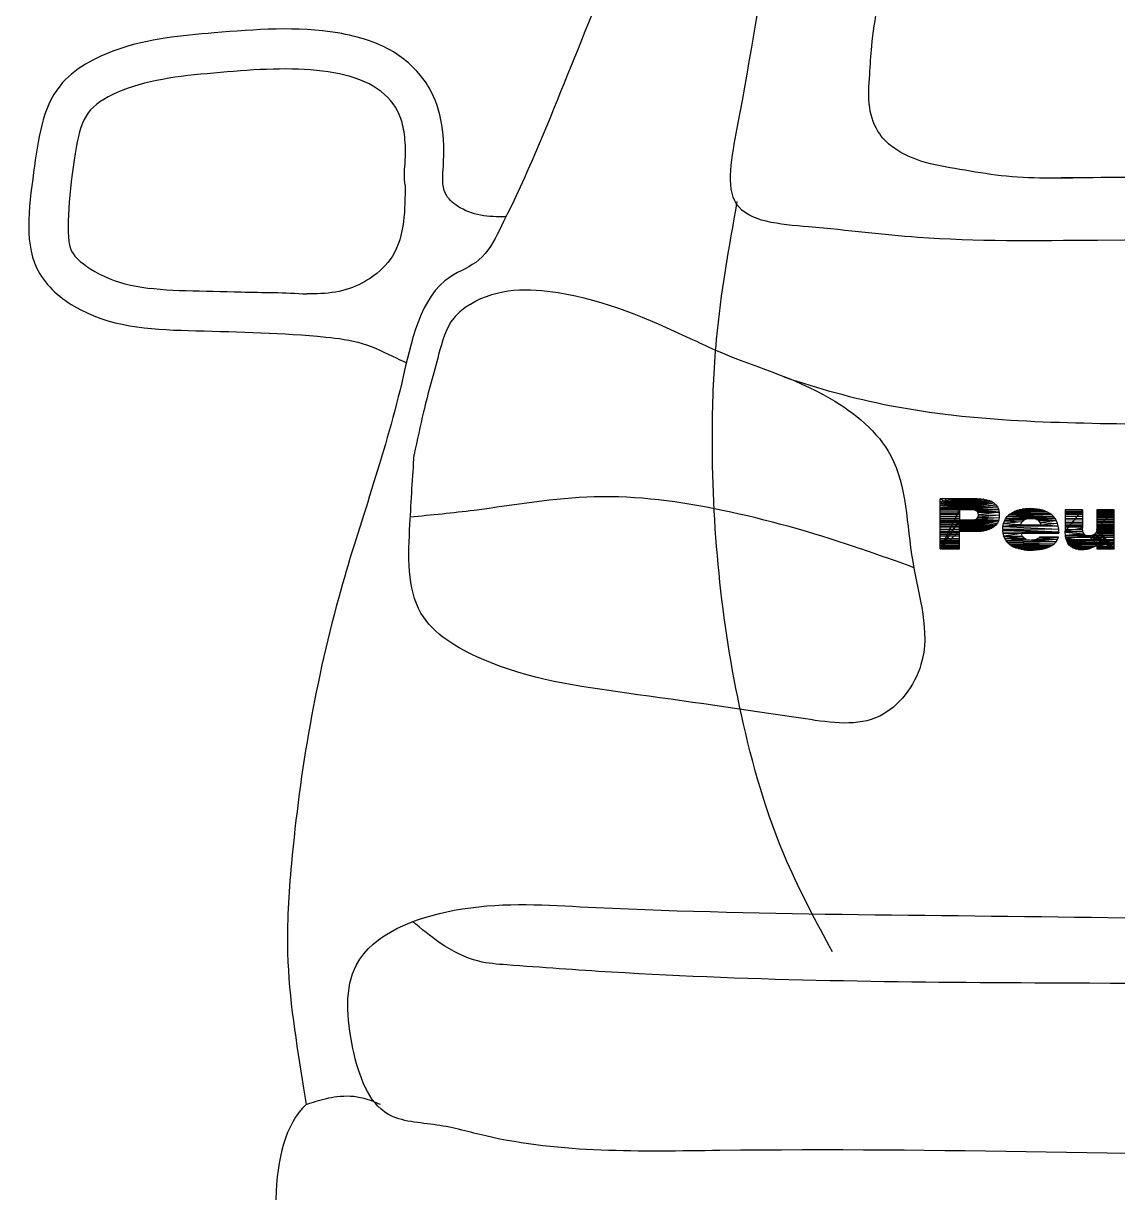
# Model space of a CAD drawing. Header units: millimetres. Extents: x 116290 to 180258, y 22146 to 121276.
# Drawn here: x 125061 to 125571, y 27467 to 28012 of the extents above; entities that cross this region are included whole.
import ezdxf

# ---------------------------------------------------------------- set-up
doc = ezdxf.new("R2010")
doc.units = ezdxf.units.MM

# ---------------------------------------------------------------- blocks, each defined once
blk = doc.blocks.new('A$C2F930911')
for p, q in [((424.74, 832.34), (424.74, 855.7)), ((424.74, 855.7), (433.77, 850.67)), ((424.74, 855.7), (433.77, 850.67)), ((442.19, 855.7), (424.74, 855.7)), ((439.91, 850.67), (428.48, 855.51)), ((428.48, 855.51), (439.91, 850.67)), ((439.91, 850.67), (429.92, 855.66)), ((429.92, 855.66), (439.91, 850.67)), ((439.91, 850.67), (431.49, 855.7)), ((439.91, 850.67), (431.49, 855.7)), ((433.77, 850.67), (442.19, 855.7)), ((433.77, 850.67), (442.19, 855.7)), ((443.75, 855.66), (433.77, 850.67)), ((433.77, 850.67), (443.75, 855.66)), ((445.2, 855.51), (433.77, 850.67)), ((433.77, 850.67), (445.2, 855.51)), ((442.19, 855.7), (443.75, 855.66)), ((443.75, 855.66), (445.2, 855.51)), ((445.2, 855.51), (446.53, 855.24)), ((424.74, 853.59), (439.91, 850.67)), ((439.91, 850.67), (424.74, 853.59)), ((424.74, 853.54), (439.91, 850.67)), ((439.91, 850.67), (424.74, 853.54)), ((424.74, 852.64), (439.91, 850.67)), ((439.91, 850.67), (424.74, 852.64)), ((424.74, 851.71), (439.91, 850.67)), ((439.91, 850.67), (424.74, 851.71)), ((424.74, 851.21), (433.77, 851.21)), ((424.74, 850.89), (433.77, 850.89)), ((433.77, 850.67), (424.74, 832.34)), ((424.74, 832.34), (433.77, 850.67)), ((424.74, 850.01), (433.77, 850.01)), ((439.91, 850.67), (424.86, 854.36)), ((424.86, 854.36), (439.91, 850.67)), ((439.91, 850.67), (425.92, 854.86)), ((425.92, 854.86), (439.91, 850.67)), ((439.91, 850.67), (427.14, 855.24)), ((427.14, 855.24), (439.91, 850.67)), ((442.89, 855.42), (430.62, 855.42)), ((442.89, 854.87), (430.62, 854.87)), ((442.89, 854.23), (430.62, 854.23)), ((442.89, 853.83), (430.62, 853.83)), ((442.89, 853.43), (430.62, 853.43)), ((442.89, 853.03), (430.62, 853.03)), ((443.85, 855.42), (431.58, 855.42)), ((446.53, 855.24), (433.77, 850.67)), ((433.77, 850.67), (446.53, 855.24)), ((447.75, 854.86), (433.77, 850.67)), ((433.77, 850.67), (447.75, 854.86)), ((448.82, 854.36), (433.77, 850.67)), ((433.77, 850.67), (448.82, 854.36)), ((449.77, 853.75), (433.77, 850.67)), ((433.77, 850.67), (449.77, 853.75)), ((449.85, 853.72), (433.77, 850.67)), ((433.77, 850.67), (449.85, 853.72)), ((450.8, 852.88), (433.77, 850.67)), ((433.77, 850.67), (450.8, 852.88)), ((451.56, 851.89), (433.77, 850.67)), ((433.77, 850.67), (451.56, 851.89)), ((452.1, 850.74), (433.77, 850.67)), ((433.77, 850.67), (452.1, 850.74)), ((438.72, 850.67), (433.77, 850.67)), ((433.77, 850.67), (433.77, 845.64)), ((452.1, 850.74), (438.72, 850.67)), ((452.1, 850.74), (438.72, 850.67)), ((438.72, 850.67), (439.37, 850.67)), ((452.1, 850.74), (439.37, 850.67)), ((439.37, 850.67), (452.1, 850.74)), ((439.37, 850.67), (452.4, 849.49)), ((452.4, 849.49), (439.37, 850.67)), ((439.37, 850.67), (440.82, 850.52)), ((440.82, 850.52), (452.4, 849.49)), ((452.4, 849.49), (440.82, 850.52)), ((440.82, 850.52), (441.81, 850.13)), ((441.81, 850.13), (452.4, 849.49)), ((452.4, 849.49), (441.81, 850.13)), ((441.81, 850.13), (442.34, 849.49)), ((446.53, 855.24), (447.75, 854.86)), ((447.75, 854.86), (448.82, 854.36)), ((448.82, 854.36), (449.77, 853.75)), ((449.77, 853.75), (449.85, 853.72)), ((449.85, 853.72), (450.8, 852.88)), ((450.8, 852.88), (451.56, 851.89)), ((451.56, 851.89), (452.1, 850.74)), ((452.4, 849.49), (452.1, 850.74)), ((459.34, 849.72), (460.48, 850.17)), ((460.48, 850.17), (461.7, 850.52)), ((472.64, 850.36), (460.48, 850.17)), ((472.64, 850.36), (460.48, 850.17)), ((460.48, 850.17), (473.82, 849.94)), ((460.48, 850.17), (473.82, 849.94)), ((461.7, 850.52), (463.03, 850.78)), ((471.34, 850.67), (461.7, 850.52)), ((471.34, 850.67), (461.7, 850.52)), ((461.7, 850.52), (472.64, 850.36)), ((461.7, 850.52), (472.64, 850.36)), ((463.03, 850.78), (464.44, 850.97)), ((469.97, 850.9), (463.03, 850.78)), ((469.97, 850.9), (463.03, 850.78)), ((463.03, 850.78), (471.34, 850.67)), ((463.03, 850.78), (471.34, 850.67)), ((464.44, 850.97), (465.97, 851.05)), ((468.48, 851.05), (464.44, 850.97)), ((468.48, 851.05), (464.44, 850.97)), ((464.44, 850.97), (469.97, 850.9)), ((464.44, 850.97), (469.97, 850.9)), ((466.88, 851.09), (465.97, 851.05)), ((465.97, 851.05), (468.48, 851.05)), ((465.97, 851.05), (468.48, 851.05)), ((468.48, 851.05), (466.88, 851.09)), ((469.97, 850.9), (468.48, 851.05)), ((471.34, 850.67), (469.97, 850.9)), ((472.64, 850.36), (471.34, 850.67)), ((473.82, 849.94), (472.64, 850.36)), ((483.12, 850.48), (483.12, 840.46)), ((491.19, 850.48), (483.12, 850.48)), ((483.12, 840.46), (491.19, 850.48)), ((483.12, 840.46), (491.19, 850.48)), ((483.12, 850), (491.35, 849.93)), ((483.12, 850), (491.35, 849.93)), ((491.19, 850.48), (491.19, 841.94)), ((497.9, 850.48), (497.9, 841.6)), ((505.98, 850.48), (497.9, 850.48)), ((497.9, 841.6), (505.98, 850.48)), ((505.98, 850.48), (497.9, 841.6)), ((505.98, 832.34), (505.98, 850.48)), ((424.74, 849.06), (433.77, 849.06)), ((424.74, 848.5), (433.77, 848.5)), ((424.74, 847.62), (433.77, 847.62)), ((424.74, 846.59), (433.77, 846.59)), ((424.74, 845.87), (433.77, 845.87)), ((433.77, 845.64), (424.74, 832.34)), ((424.74, 832.34), (433.77, 845.64)), ((424.74, 845.24), (433.77, 845.24)), ((424.74, 844.6), (433.77, 844.6)), ((433.77, 845.64), (433.77, 840.57)), ((433.77, 840.57), (433.77, 845.64)), ((433.77, 845.64), (452.1, 845.49)), ((433.77, 845.64), (452.1, 845.49)), ((438.72, 845.64), (433.77, 845.64)), ((438.72, 845.64), (433.77, 845.64)), ((433.77, 845.64), (438.72, 845.64)), ((451.18, 845.49), (433.77, 840.81)), ((450.27, 845.49), (433.77, 841.06)), ((448.65, 845.49), (433.77, 841.49)), ((448.15, 845.49), (433.77, 841.63)), ((447.03, 845.49), (433.77, 841.93)), ((445.87, 845.49), (433.77, 842.24)), ((444.58, 845.49), (433.77, 842.59)), ((443.59, 845.49), (433.77, 842.85)), ((442.63, 845.49), (433.77, 843.11)), ((442.01, 845.49), (433.77, 843.28)), ((440.27, 845.49), (433.77, 843.74)), ((439.06, 845.49), (433.77, 844.07)), ((438.23, 845.49), (433.77, 844.29)), ((437.32, 845.49), (433.77, 844.53)), ((436.4, 845.49), (433.77, 844.78)), ((435.16, 845.49), (433.77, 845.11)), ((434.45, 845.49), (433.77, 845.3)), ((452.1, 845.49), (433.77, 840.57)), ((433.77, 840.57), (452.1, 845.49)), ((440.36, 845.75), (438.72, 845.64)), ((438.72, 845.64), (452.1, 845.49)), ((452.1, 845.49), (438.72, 845.64)), ((441.5, 846.06), (440.36, 845.75)), ((440.36, 845.75), (452.1, 845.49)), ((452.1, 845.49), (440.36, 845.75)), ((441.81, 846.21), (441.5, 846.06)), ((441.5, 846.06), (452.1, 845.49)), ((452.1, 845.49), (441.5, 846.06)), ((441.81, 846.21), (442.49, 847.16)), ((452.4, 846.74), (441.81, 846.21)), ((452.4, 846.74), (441.81, 846.21)), ((441.81, 846.21), (452.1, 845.49)), ((452.1, 845.49), (441.81, 846.21)), ((442.34, 849.49), (452.4, 849.49)), ((442.65, 848.15), (442.34, 849.49)), ((442.34, 849.49), (452.4, 849.49)), ((442.49, 847.16), (442.65, 848.15)), ((452.52, 848.11), (442.49, 847.16)), ((452.52, 848.11), (442.49, 847.16)), ((442.49, 847.16), (452.4, 846.74)), ((442.49, 847.16), (452.4, 846.74)), ((452.4, 849.49), (442.65, 848.15)), ((452.4, 849.49), (442.65, 848.15)), ((442.65, 848.15), (452.52, 848.11)), ((442.65, 848.15), (452.52, 848.11)), ((452.1, 845.49), (451.53, 844.38)), ((452.1, 845.49), (452.4, 846.74)), ((452.52, 848.11), (452.4, 849.49)), ((452.4, 846.74), (452.52, 848.11)), ((454.35, 844.11), (454.77, 845.33)), ((462.92, 844.88), (454.35, 844.11)), ((462.92, 844.88), (454.35, 844.11)), ((454.77, 845.33), (455.34, 846.4)), ((464.6, 846.1), (454.77, 845.33)), ((454.77, 845.33), (464.6, 846.1)), ((463.87, 845.75), (454.77, 845.33)), ((463.87, 845.75), (454.77, 845.33)), ((454.77, 845.33), (462.92, 844.88)), ((454.77, 845.33), (462.92, 844.88)), ((455.34, 846.4), (456.1, 847.39)), ((477.67, 847.39), (455.34, 846.4)), ((455.34, 846.4), (477.67, 847.39)), ((467.3, 846.55), (455.34, 846.4)), ((455.34, 846.4), (467.3, 846.55)), ((465.85, 846.44), (455.34, 846.4)), ((465.85, 846.44), (455.34, 846.4)), ((455.34, 846.4), (464.6, 846.1)), ((455.34, 846.4), (464.6, 846.1)), ((456.1, 847.39), (457.01, 848.31)), ((476.79, 848.23), (456.1, 847.39)), ((476.79, 848.23), (456.1, 847.39)), ((456.1, 847.39), (477.67, 847.39)), ((456.1, 847.39), (477.67, 847.39)), ((457.36, 848.53), (457.01, 848.31)), ((457.01, 848.31), (476.79, 848.23)), ((457.01, 848.31), (476.79, 848.23)), ((457.36, 848.53), (458.31, 849.18)), ((475.91, 848.88), (457.36, 848.53)), ((475.91, 848.88), (457.36, 848.53)), ((457.36, 848.53), (476.79, 848.23)), ((476.79, 848.23), (457.36, 848.53)), ((458.31, 849.18), (459.34, 849.72)), ((474.92, 849.49), (458.31, 849.18)), ((474.92, 849.49), (458.31, 849.18)), ((458.31, 849.18), (475.91, 848.88)), ((458.31, 849.18), (475.91, 848.88)), ((473.82, 849.94), (459.34, 849.72)), ((473.82, 849.94), (459.34, 849.72)), ((459.34, 849.72), (474.92, 849.49)), ((459.34, 849.72), (474.92, 849.49)), ((462.35, 843.73), (462.92, 844.88)), ((462.92, 844.88), (463.87, 845.75)), ((464.6, 846.1), (463.87, 845.75)), ((464.6, 846.1), (465.85, 846.44)), ((467.3, 846.55), (465.85, 846.44)), ((477.67, 847.39), (467.3, 846.55)), ((477.67, 847.39), (467.3, 846.55)), ((467.3, 846.55), (478.39, 846.44)), ((478.39, 846.44), (467.3, 846.55)), ((467.3, 846.55), (468.1, 846.51)), ((468.1, 846.51), (478.39, 846.44)), ((469.44, 846.25), (468.1, 846.51)), ((468.1, 846.51), (478.39, 846.44)), ((478.39, 846.44), (469.44, 846.25)), ((478.39, 846.44), (469.44, 846.25)), ((469.44, 846.25), (479, 845.37)), ((479, 845.37), (469.44, 846.25)), ((469.44, 846.25), (470.5, 845.71)), ((470.5, 845.71), (479, 845.37)), ((479, 845.37), (470.5, 845.71)), ((470.5, 845.71), (470.62, 845.64)), ((470.62, 845.64), (479, 845.37)), ((471.46, 844.65), (470.62, 845.64)), ((470.62, 845.64), (479, 845.37)), ((479, 845.37), (471.46, 844.65)), ((479, 845.37), (471.46, 844.65)), ((471.46, 844.65), (479.5, 844.19)), ((471.84, 843.39), (471.46, 844.65)), ((471.46, 844.65), (479.5, 844.19)), ((474.92, 849.49), (473.82, 849.94)), ((475.91, 848.88), (474.92, 849.49)), ((476.79, 848.23), (475.91, 848.88)), ((477.67, 847.39), (476.79, 848.23)), ((478.39, 846.44), (477.67, 847.39)), ((479, 845.37), (478.39, 846.44)), ((479.5, 844.19), (479, 845.37)), ((491.35, 849.93), (483.12, 849.7)), ((491.35, 849.93), (483.12, 849.7)), ((483.12, 849.46), (491.35, 849.38)), ((483.12, 849.46), (491.35, 849.38)), ((491.35, 849.38), (483.12, 849.15)), ((491.35, 849.38), (483.12, 849.15)), ((483.12, 849.09), (491.35, 849.02)), ((483.12, 849.09), (491.35, 849.02)), ((491.35, 849.02), (483.12, 848.79)), ((491.35, 849.02), (483.12, 848.79)), ((483.12, 848.55), (491.35, 848.47)), ((483.12, 848.55), (491.35, 848.47)), ((491.35, 848.47), (483.12, 848.24)), ((491.35, 848.47), (483.12, 848.24)), ((483.12, 847.64), (491.35, 847.56)), ((483.12, 847.64), (491.35, 847.56)), ((491.35, 847.56), (483.12, 847.33)), ((491.35, 847.56), (483.12, 847.33)), ((483.12, 847.55), (491.35, 847.47)), ((483.12, 847.55), (491.35, 847.47)), ((491.35, 847.47), (483.12, 847.24)), ((491.35, 847.47), (483.12, 847.24)), ((483.12, 846.64), (491.35, 846.56)), ((483.12, 846.64), (491.35, 846.56)), ((491.35, 846.56), (483.12, 846.33)), ((491.35, 846.56), (483.12, 846.33)), ((483.12, 846), (491.35, 845.93)), ((483.12, 846), (491.35, 845.93)), ((491.35, 845.93), (483.12, 845.7)), ((491.35, 845.93), (483.12, 845.7)), ((483.12, 844.82), (491.35, 844.74)), ((483.12, 844.82), (491.35, 844.74)), ((491.35, 844.74), (483.12, 844.52)), ((491.35, 844.74), (483.12, 844.52)), ((505.98, 849.93), (497.9, 849.93)), ((505.98, 849.31), (497.9, 849.31)), ((505.98, 849), (497.9, 849)), ((505.98, 848.69), (497.9, 848.69)), ((505.98, 848.14), (497.9, 848.14)), ((505.98, 847.52), (497.9, 847.52)), ((505.98, 846.98), (497.9, 846.98)), ((505.98, 846.2), (497.9, 846.2)), ((505.98, 845.65), (497.9, 845.65)), ((505.98, 844.95), (497.9, 844.95)), ((505.98, 844.56), (497.9, 844.56)), ((424.74, 843.8), (433.77, 843.8)), ((424.74, 843.09), (433.77, 843.09)), ((424.74, 842.53), (433.77, 842.53)), ((424.74, 841.49), (433.77, 841.49)), ((433.77, 840.57), (424.74, 832.34)), ((433.77, 840.57), (424.74, 832.34)), ((424.74, 840.54), (433.77, 840.54)), ((424.74, 839.98), (433.77, 839.98)), ((424.74, 839.11), (433.77, 839.11)), ((451.53, 844.38), (433.77, 840.57)), ((433.77, 840.57), (451.53, 844.38)), ((450.76, 843.39), (433.77, 840.57)), ((433.77, 840.57), (450.76, 843.39)), ((449.85, 842.55), (433.77, 840.57)), ((433.77, 840.57), (449.85, 842.55)), ((448.9, 841.94), (433.77, 840.57)), ((433.77, 840.57), (448.9, 841.94)), ((447.83, 841.45), (433.77, 840.57)), ((433.77, 840.57), (447.83, 841.45)), ((446.61, 841.07), (433.77, 840.57)), ((433.77, 840.57), (446.61, 841.07)), ((445.31, 840.8), (433.77, 840.57)), ((433.77, 840.57), (445.31, 840.8)), ((443.87, 840.61), (433.77, 840.57)), ((433.77, 840.57), (443.87, 840.61)), ((442.3, 840.57), (433.77, 840.57)), ((433.77, 840.57), (442.3, 840.57)), ((442.19, 840.57), (433.77, 840.57)), ((433.77, 832.34), (433.77, 840.57)), ((442.3, 840.57), (442.19, 840.57)), ((443.87, 840.61), (442.3, 840.57)), ((445.31, 840.8), (443.87, 840.61)), ((446.61, 841.07), (445.31, 840.8)), ((447.83, 841.45), (446.61, 841.07)), ((448.9, 841.94), (447.83, 841.45)), ((449.85, 842.55), (448.9, 841.94)), ((450.76, 843.39), (449.85, 842.55)), ((451.53, 844.38), (450.76, 843.39)), ((454, 841.41), (454.08, 842.82)), ((480.07, 841.56), (454, 841.41)), ((480.07, 841.56), (454, 841.41)), ((454, 841.41), (480.14, 840.07)), ((480.14, 840.07), (454, 841.41)), ((454, 841.41), (454, 840.95)), ((454, 840.95), (480.14, 840.07)), ((454.16, 839.58), (454, 840.95)), ((454, 840.95), (480.14, 840.07)), ((454.08, 842.82), (454.35, 844.11)), ((462.35, 843.73), (454.08, 842.82)), ((454.08, 842.82), (462.35, 843.73)), ((462.27, 843.39), (454.08, 842.82)), ((454.08, 842.82), (462.27, 843.39)), ((479.84, 842.93), (454.08, 842.82)), ((479.84, 842.93), (454.08, 842.82)), ((454.08, 842.82), (480.07, 841.56)), ((454.08, 842.82), (480.07, 841.56)), ((480.14, 840.07), (454.16, 839.58)), ((454.16, 839.58), (480.14, 840.07)), ((480.14, 839.85), (454.16, 839.58)), ((480.14, 839.85), (454.16, 839.58)), ((454.16, 839.58), (480.14, 839.54)), ((454.46, 838.28), (454.16, 839.58)), ((454.16, 839.58), (462.65, 839.54)), ((462.65, 839.54), (454.16, 839.58)), ((454.16, 839.58), (480.14, 839.54)), ((454.35, 844.11), (462.35, 843.73)), ((454.35, 844.11), (462.35, 843.73)), ((462.65, 839.54), (454.46, 838.28)), ((462.65, 839.54), (454.46, 838.28)), ((462.35, 843.73), (462.27, 843.39)), ((462.27, 843.39), (479.84, 842.93)), ((462.27, 843.39), (479.84, 842.93)), ((471.84, 843.39), (462.27, 843.39)), ((471.84, 843.39), (462.27, 843.39)), ((462.27, 843.39), (471.84, 843.39)), ((480.14, 839.54), (462.65, 839.54)), ((462.96, 838.28), (462.65, 839.54)), ((479.5, 844.19), (471.84, 843.39)), ((479.5, 844.19), (471.84, 843.39)), ((471.84, 843.39), (479.84, 842.93)), ((479.84, 842.93), (471.84, 843.39)), ((479.84, 842.93), (479.5, 844.19)), ((480.07, 841.56), (479.84, 842.93)), ((480.14, 840.07), (480.07, 841.56)), ((480.14, 840.07), (480.14, 839.85)), ((480.14, 839.54), (480.14, 839.85)), ((483.12, 844), (491.35, 843.93)), ((483.12, 844), (491.35, 843.93)), ((491.35, 843.93), (483.12, 843.7)), ((491.35, 843.93), (483.12, 843.7)), ((483.12, 843.27), (491.35, 843.2)), ((483.12, 843.27), (491.35, 843.2)), ((491.35, 843.2), (483.12, 842.97)), ((491.35, 843.2), (483.12, 842.97)), ((483.12, 842.64), (491.35, 842.56)), ((483.12, 842.64), (491.35, 842.56)), ((491.35, 842.56), (483.12, 842.33)), ((491.35, 842.56), (483.12, 842.33)), ((491.19, 841.94), (483.12, 840.46)), ((491.19, 841.94), (483.12, 840.46)), ((483.12, 841.36), (491.35, 841.29)), ((483.12, 841.36), (491.35, 841.29)), ((491.35, 841.29), (483.12, 841.06)), ((491.35, 841.29), (483.12, 841.06)), ((483.12, 840.46), (491.35, 840.38)), ((483.12, 840.15), (483.12, 840.46)), ((483.12, 840.46), (491.35, 840.38)), ((491.35, 840.38), (483.12, 840.15)), ((491.35, 840.38), (483.12, 840.15)), ((483.12, 840.15), (491.73, 839.31)), ((483.23, 838.55), (483.12, 840.15)), ((483.12, 840.15), (491.73, 839.31)), ((491.73, 839.31), (483.23, 838.55)), ((483.23, 838.55), (491.73, 839.31)), ((491.84, 839.16), (483.23, 838.55)), ((483.23, 838.55), (491.84, 839.16)), ((491.35, 840.38), (491.19, 841.94)), ((491.73, 839.31), (491.35, 840.38)), ((491.73, 839.31), (491.84, 839.16)), ((491.84, 839.16), (492.8, 838.59)), ((496.91, 839.24), (496.64, 839.05)), ((497.67, 840.27), (496.91, 839.24)), ((496.91, 839.24), (505.98, 832.34)), ((505.98, 832.34), (496.91, 839.24)), ((497.9, 841.56), (497.67, 840.27)), ((497.67, 840.27), (505.98, 832.34)), ((505.98, 832.34), (497.67, 840.27)), ((505.98, 844.41), (497.9, 844.41)), ((505.98, 843.71), (497.9, 843.71)), ((505.98, 843.39), (497.9, 843.39)), ((505.98, 843.16), (497.9, 843.16)), ((505.98, 842.93), (497.9, 842.93)), ((505.98, 842.54), (497.9, 842.54)), ((505.98, 841.99), (497.9, 841.99)), ((505.98, 841.99), (497.9, 841.99)), ((497.9, 841.6), (505.98, 832.34)), ((505.98, 832.34), (497.9, 841.6)), ((497.9, 841.6), (497.9, 841.56)), ((497.9, 841.56), (505.98, 832.34)), ((505.98, 832.34), (497.9, 841.56)), ((505.98, 841.45), (497.9, 841.45)), ((505.98, 841.06), (497.9, 841.06)), ((505.98, 840.59), (497.9, 840.59)), ((505.98, 840.36), (497.9, 840.36)), ((505.98, 840.05), (497.9, 840.05)), ((505.98, 839.74), (497.9, 839.74)), ((505.98, 839.11), (497.9, 839.11)), ((424.74, 838.39), (433.77, 838.39)), ((424.74, 837.2), (433.77, 837.2)), ((424.74, 836.4), (433.77, 836.4)), ((424.74, 835.92), (433.77, 835.92)), ((424.74, 835.28), (433.77, 835.28)), ((424.74, 834.73), (433.77, 834.73)), ((424.74, 833.93), (433.77, 833.93)), ((454.46, 838.28), (462.96, 838.28)), ((454.92, 837.14), (454.46, 838.28)), ((454.46, 838.28), (462.96, 838.28)), ((462.96, 838.28), (454.92, 837.14)), ((454.92, 837.14), (462.96, 838.28)), ((463.8, 837.33), (454.92, 837.14)), ((454.92, 837.14), (463.8, 837.33)), ((463.91, 837.25), (454.92, 837.14)), ((463.91, 837.25), (454.92, 837.14)), ((454.92, 837.14), (464.94, 836.76)), ((455.57, 836.07), (454.92, 837.14)), ((454.92, 837.14), (464.94, 836.76)), ((464.94, 836.76), (455.57, 836.07)), ((455.57, 836.07), (464.94, 836.76)), ((466.27, 836.53), (455.57, 836.07)), ((455.57, 836.07), (466.27, 836.53)), ((467.34, 836.45), (455.57, 836.07)), ((467.34, 836.45), (455.57, 836.07)), ((455.57, 836.07), (478.85, 835.65)), ((456.37, 835.12), (455.57, 836.07)), ((455.57, 836.07), (478.85, 835.65)), ((478.85, 835.65), (456.37, 835.12)), ((478.85, 835.65), (456.37, 835.12)), ((456.37, 835.12), (477.97, 834.74)), ((457.36, 834.24), (456.37, 835.12)), ((456.37, 835.12), (477.97, 834.74)), ((477.97, 834.74), (457.36, 834.24)), ((477.97, 834.74), (457.36, 834.24)), ((457.36, 834.24), (476.9, 833.94)), ((457.89, 833.9), (457.36, 834.24)), ((457.36, 834.24), (476.9, 833.94)), ((476.9, 833.94), (457.89, 833.9)), ((476.9, 833.94), (457.89, 833.9)), ((457.89, 833.9), (475.72, 833.29)), ((475.72, 833.29), (457.89, 833.9)), ((457.89, 833.9), (458.88, 833.33)), ((462.96, 838.28), (463.8, 837.33)), ((463.8, 837.33), (463.91, 837.25)), ((464.94, 836.76), (463.91, 837.25)), ((464.94, 836.76), (466.27, 836.53)), ((466.27, 836.53), (467.34, 836.45)), ((468.79, 836.57), (467.34, 836.45)), ((467.34, 836.45), (478.85, 835.65)), ((478.85, 835.65), (467.34, 836.45)), ((468.79, 836.57), (469.78, 836.84)), ((479.5, 836.72), (468.79, 836.57)), ((479.5, 836.72), (468.79, 836.57)), ((468.79, 836.57), (478.85, 835.65)), ((478.85, 835.65), (468.79, 836.57)), ((470.92, 837.52), (469.78, 836.84)), ((469.78, 836.84), (479.5, 836.72)), ((469.78, 836.84), (479.5, 836.72)), ((471.19, 837.86), (470.92, 837.52)), ((470.92, 837.52), (479.99, 837.86)), ((479.99, 837.86), (470.92, 837.52)), ((470.92, 837.52), (479.5, 836.72)), ((479.5, 836.72), (470.92, 837.52)), ((479.99, 837.86), (471.19, 837.86)), ((475.72, 833.29), (476.9, 833.94)), ((476.9, 833.94), (477.97, 834.74)), ((477.97, 834.74), (478.85, 835.65)), ((478.85, 835.65), (479.5, 836.72)), ((479.5, 836.72), (479.99, 837.86)), ((492.8, 838.59), (483.23, 838.55)), ((492.8, 838.59), (483.23, 838.55)), ((483.23, 838.55), (494.09, 838.4)), ((483.46, 837.18), (483.23, 838.55)), ((483.23, 838.55), (494.09, 838.4)), ((505.98, 838.41), (483.25, 838.41)), ((505.98, 837.64), (483.38, 837.64)), ((505.98, 836.61), (483.38, 836.61)), ((494.09, 838.4), (483.46, 837.18)), ((494.09, 838.4), (483.46, 837.18)), ((483.46, 837.18), (494.09, 838.4)), ((494.09, 838.4), (483.46, 837.18)), ((483.46, 837.18), (483.8, 835.96)), ((483.46, 837.18), (497.9, 834.24)), ((497.9, 834.24), (483.46, 837.18)), ((483.8, 835.96), (484.34, 834.89)), ((483.8, 835.96), (497.9, 834.24)), ((497.9, 834.24), (483.8, 835.96)), ((505.98, 835.92), (483.82, 835.92)), ((505.98, 835.14), (484.21, 835.14)), ((484.98, 834.02), (484.34, 834.89)), ((484.34, 834.89), (497.9, 834.24)), ((484.34, 834.89), (497.9, 834.24)), ((505.98, 834.83), (484.38, 834.83)), ((497.9, 834.24), (484.98, 834.02)), ((497.9, 834.24), (484.98, 834.02)), ((485.67, 833.37), (484.98, 834.02)), ((484.98, 834.02), (496.76, 833.48)), ((484.98, 834.02), (496.76, 833.48)), ((494.09, 838.4), (492.8, 838.59)), ((495.54, 838.55), (494.09, 838.4)), ((494.09, 838.4), (505.98, 832.34)), ((505.98, 832.34), (494.09, 838.4)), ((494.09, 838.4), (497.9, 834.24)), ((497.9, 834.24), (494.09, 838.4)), ((496.64, 839.05), (495.54, 838.55)), ((495.54, 838.55), (505.98, 832.34)), ((505.98, 832.34), (495.54, 838.55)), ((496.64, 839.05), (505.98, 832.34)), ((505.98, 832.34), (496.64, 839.05)), ((496.76, 833.48), (497.9, 834.24)), ((497.9, 834.24), (505.98, 832.34)), ((505.98, 832.34), (497.9, 834.24)), ((497.9, 834.24), (497.9, 832.34)), ((505.98, 834.21), (497.9, 834.21)), ((424.74, 833.29), (433.77, 833.29)), ((424.74, 832.74), (433.77, 832.74)), ((424.74, 832.34), (433.77, 832.34)), ((458.88, 833.33), (475.72, 833.29)), ((459.95, 832.83), (458.88, 833.33)), ((458.88, 833.33), (475.72, 833.29)), ((475.72, 833.29), (459.95, 832.83)), ((459.95, 832.83), (475.72, 833.29)), ((474.69, 832.87), (459.95, 832.83)), ((474.69, 832.87), (459.95, 832.83)), ((459.95, 832.83), (473.59, 832.53)), ((461.17, 832.45), (459.95, 832.83)), ((459.95, 832.83), (473.59, 832.53)), ((473.59, 832.53), (461.17, 832.45)), ((473.59, 832.53), (461.17, 832.45)), ((461.17, 832.45), (472.37, 832.22)), ((462.42, 832.15), (461.17, 832.45)), ((461.17, 832.45), (472.37, 832.22)), ((472.37, 832.22), (462.42, 832.15)), ((472.37, 832.22), (462.42, 832.15)), ((462.42, 832.15), (471.04, 832)), ((463.83, 831.92), (462.42, 832.15)), ((462.42, 832.15), (471.04, 832)), ((471.04, 832), (463.83, 831.92)), ((471.04, 832), (463.83, 831.92)), ((463.83, 831.92), (469.63, 831.84)), ((465.28, 831.77), (463.83, 831.92)), ((463.83, 831.92), (469.63, 831.84)), ((469.63, 831.84), (465.28, 831.77)), ((469.63, 831.84), (465.28, 831.77)), ((465.28, 831.77), (468.14, 831.77)), ((466.88, 831.73), (465.28, 831.77)), ((465.28, 831.77), (468.14, 831.77)), ((468.14, 831.77), (466.88, 831.73)), ((468.14, 831.77), (469.63, 831.84)), ((469.63, 831.84), (471.04, 832)), ((471.04, 832), (472.37, 832.22)), ((472.37, 832.22), (473.59, 832.53)), ((473.59, 832.53), (474.69, 832.87)), ((475.72, 833.29), (474.69, 832.87)), ((496.76, 833.48), (485.67, 833.37)), ((496.76, 833.48), (485.67, 833.37)), ((486.66, 832.76), (485.67, 833.37)), ((485.67, 833.37), (495.58, 832.91)), ((485.67, 833.37), (495.58, 832.91)), ((495.58, 832.91), (486.66, 832.76)), ((495.58, 832.91), (486.66, 832.76)), ((486.66, 832.76), (494.55, 832.53)), ((487.84, 832.34), (486.66, 832.76)), ((486.66, 832.76), (494.55, 832.53)), ((494.55, 832.53), (487.84, 832.34)), ((494.55, 832.53), (487.84, 832.34)), ((487.84, 832.34), (493.29, 832.22)), ((489.21, 832.07), (487.84, 832.34)), ((487.84, 832.34), (493.29, 832.22)), ((493.29, 832.22), (489.21, 832.07)), ((493.29, 832.22), (489.21, 832.07)), ((489.21, 832.07), (491.96, 832.03)), ((490.78, 832), (489.21, 832.07)), ((489.21, 832.07), (491.96, 832.03)), ((491.96, 832.03), (490.78, 832)), ((491.96, 832.03), (493.29, 832.22)), ((493.29, 832.22), (494.55, 832.53)), ((494.55, 832.53), (495.58, 832.91)), ((495.58, 832.91), (496.76, 833.48)), ((505.98, 833.35), (497.9, 833.35)), ((505.98, 832.73), (497.9, 832.73)), ((497.9, 832.34), (505.98, 832.34))]:
    blk.add_line(p, q)
for points, knots in [([(1012.6, 1436.82), (941.51, 1437.51), (821.03, 1438.38), (660.59, 1424.98), (537.57, 1426.55), (422.51, 1377.13), (352.07, 1251.67), (273.96, 1122.21), (239.15, 1018.27), (211.41, 965.69), (183.06, 955.59), (171.49, 890.63), (139.89, 806.53), (123.83, 714.88), (118.86, 636.69), (125.1, 599.37), (128.87, 575.97), (129.27, 573.42)], [0.008634, 0.008634, 0.008634, 0.008634, 0.181303, 0.3013, 0.39993, 0.479009, 0.589575, 0.727068, 0.836337, 0.849545, 0.861929, 0.904502, 0.983167, 1.084001, 1.116534, 1.165757, 1.171776, 1.171776, 1.171776, 1.171776]), ([(1012.6, 976.09), (971.08, 976.06), (799.34, 975.96), (604.15, 977.44), (423.74, 975.3), (371.53, 982.13), (321.62, 985.51), (335.66, 1053.87), (344.53, 1122.51), (381.13, 1216.21), (414.6, 1289.8), (459.95, 1335.47), (516.64, 1359.35), (607.39, 1368.58), (742.08, 1372.61), (883.36, 1376.45), (979.52, 1376.22), (1012.6, 1376.1)], [0.004084, 0.004084, 0.004084, 0.004084, 0.104831, 0.420889, 0.488241, 0.5294, 0.557951, 0.584524, 0.656262, 0.741345, 0.811355, 0.845655, 0.891878, 0.95671, 1.066335, 1.219702, 1.300101, 1.300101, 1.300101, 1.300101]), ([(494.34, 1005.26), (480.57, 1004.98), (460.32, 1004.56), (434.29, 1009.17), (417.3, 1011.83), (404.38, 1017.61), (395.3, 1025.96), (390.79, 1038.63), (391.98, 1052.65), (392.76, 1068.6), (394.6, 1079.24), (395.69, 1085.55)], [0, 0, 0, 0, 0.0411531, 0.0605256, 0.0791382, 0.0925239, 0.1021125, 0.1146908, 0.1296375, 0.1422833, 0.1607143, 0.1607143, 0.1607143, 0.1607143]), ([(222.37, 987.01), (214.33, 986.94), (203.8, 987.84), (191.96, 998.63), (194.52, 1019.46), (191.84, 1044.41), (170.23, 1066.29), (134.64, 1076.73), (90, 1073.14), (45.78, 1069.24), (7.62, 1049.09), (2.09, 1006.4), (-3.96, 963.95), (32.15, 935.27), (80.19, 933.84), (123.83, 932.94), (155.68, 929.04), (167.67, 922.98), (174.44, 919.75), (175.94, 919.04)], [0.0045061, 0.0045061, 0.0045061, 0.0045061, 0.0233026, 0.029801, 0.0397816, 0.0686076, 0.0859366, 0.1094381, 0.1561766, 0.1934608, 0.2185527, 0.2514799, 0.2882945, 0.3083985, 0.3527379, 0.4018288, 0.4158103, 0.4298949, 0.4339045, 0.4339045, 0.4339045, 0.4339045]), ([(175.33, 1001.83), (175, 1005.25), (175.06, 1008.23), (175.55, 1015.18), (175.61, 1018.19), (175.19, 1025.14), (174.69, 1028.27), (172.44, 1036.41), (169.96, 1040.35), (157.42, 1051.67), (143.64, 1054.86), (113.36, 1056.57), (96.35, 1055.01), (63.78, 1051.97), (48.3, 1049.19), (25.55, 1036.74), (23.67, 1030.8), (18.45, 996.06), (16.85, 977.03), (22.9, 965.06), (35.87, 957.12), (64.07, 952.25), (81.66, 952.63), (109.25, 951.75), (119.05, 951.9), (129.73, 951.12)], [0.0344057, 0.0344057, 0.0344057, 0.0344057, 0.0383356, 0.0383356, 0.0487286, 0.0487286, 0.0591216, 0.0591216, 0.0799075, 0.0799075, 0.1212486, 0.1212486, 0.1625896, 0.1625896, 0.2039307, 0.2039307, 0.2452717, 0.2452717, 0.2866127, 0.2866127, 0.3279538, 0.3279538, 0.3692948, 0.3692948, 0.3942422, 0.3942422, 0.3942422, 0.3942422]), ([(847.94, 1005.66), (743.95, 1005.95), (640.11, 1006.31), (513.61, 1005.55), (493.48, 1005.17), (473.88, 1005.13)], [0.1380602, 0.1380602, 0.1380602, 0.1380602, 0.3928044, 0.3928044, 0.4400459, 0.4400459, 0.4400459, 0.4400459]), ([(175.33, 1001.83), (175.33, 996.15), (175.33, 984.84), (171.09, 968.45), (159.99, 958.25), (147.71, 952.28), (137.38, 951.16), (131.28, 951.13), (129.73, 951.12)], [0, 0, 0, 0, 0.01639399, 0.03264502, 0.04685962, 0.05920219, 0.0728903, 0.07753843, 0.07753843, 0.07753843, 0.07753843]), ([(374.62, 644.48), (367.14, 658.35), (348.36, 693.14), (324.9, 774.51), (317.01, 857.27), (320.08, 937.58), (326.39, 972.81), (330.21, 994.18)], [0, 0, 0, 0, 0.045743, 0.1146878, 0.2427275, 0.2832857, 0.3457691, 0.3457691, 0.3457691, 0.3457691]), ([(204.05, 945.33), (204.62, 945.71), (218.22, 954.17), (255.38, 953.69), (292.47, 938.03), (333.51, 918.34), (368.48, 909.37), (409.58, 875.57), (408.85, 826.76), (424.16, 783.33), (397.09, 747.7), (344.06, 755.94), (283.77, 764.49), (222.02, 772.85), (175.59, 800.13), (177.37, 841.71), (178.88, 865.63), (179.6, 876.33)], [0.0095296, 0.0095296, 0.0095296, 0.0095296, 0.0110272, 0.0444986, 0.0970085, 0.1072292, 0.154251, 0.1850972, 0.2243518, 0.2618109, 0.2861164, 0.3141594, 0.3822664, 0.4386658, 0.466891, 0.4993028, 0.5248468, 0.5248468, 0.5248468, 0.5248468]), ([(204.05, 945.33), (201.92, 943.62), (194.99, 938.09), (190.22, 919.52), (184.24, 898.67), (180.98, 882.97), (179.6, 876.33)], [0, 0, 0, 0, 0.00794793, 0.02576238, 0.05234905, 0.07184687, 0.07184687, 0.07184687, 0.07184687]), ([(969.65, 885.05), (879.88, 885.18), (730.64, 885.39), (541.56, 890.46), (423.84, 891.38), (368.2, 906.88), (352.11, 912.35)], [0, 0, 0, 0, 0.218054, 0.3625377, 0.4608959, 0.5019605, 0.5019605, 0.5019605, 0.5019605]), ([(412.53, 823.57), (403.34, 826.93), (374.07, 837.39), (324.91, 851.45), (264.7, 859.72), (216.33, 850.84), (187.72, 848.03), (177.79, 847.1)], [0.016671, 0.016671, 0.016671, 0.016671, 0.0403335, 0.0918942, 0.1405967, 0.1862382, 0.2104791, 0.2104791, 0.2104791, 0.2104791]), ([(1012.6, 548.54), (883.2, 547.62), (652.58, 546.04), (388.31, 554.25), (240.07, 550.36), (190.72, 564.82), (161.38, 565.52), (148.74, 600.81), (145.99, 647.65), (202.38, 668.88), (316.99, 661.41), (515.54, 662.43), (753.1, 652.06), (923.37, 653.73), (999.7, 648.84), (1012.6, 647.97)], [0.004288, 0.004288, 0.004288, 0.004288, 0.318192, 0.563782, 0.652399, 0.671302, 0.690205, 0.717372, 0.747739, 0.789669, 0.837218, 1.036623, 1.263776, 1.418273, 1.449678, 1.449678, 1.449678, 1.449678]), ([(1012.6, 629.98), (935.6, 630.03), (756.48, 630.12), (509.64, 629.28), (322.91, 631.12), (234.74, 637.56), (207.35, 639.61), (192.31, 647.48), (182.97, 655.28), (178.74, 658.81)], [0.0056165, 0.0056165, 0.0056165, 0.0056165, 0.1927638, 0.4409801, 0.6060651, 0.6457618, 0.6564063, 0.6723569, 0.6855554, 0.6855554, 0.6855554, 0.6855554]), ([(129.27, 573.42), (130.79, 573.94), (135.46, 575.55), (144.34, 577.71), (154.85, 577.37), (161.24, 574.58), (163.75, 573.49)], [0, 0, 0, 0, 0.00478662, 0.01474896, 0.02729316, 0.03543671, 0.03543671, 0.03543671, 0.03543671]), ([(129.27, 573.42), (109.49, 555.18), (118.08, 470.38), (132.54, 408.95), (143.42, 359.56), (137.77, 326.51), (158.21, 289.83), (204.78, 298.87), (257.74, 310.89), (346.56, 308.31), (419.69, 308.34), (466.76, 308.74)], [0.0279083, 0.0279083, 0.0279083, 0.0279083, 0.1030996, 0.1638216, 0.1954443, 0.2173348, 0.2412085, 0.2803672, 0.3153628, 0.3779863, 0.4925116, 0.4925116, 0.4925116, 0.4925116])]:
    blk.add_open_spline(points, degree=3, knots=knots)

msp = doc.modelspace()

# ---------------------------------------------------------------- block references
msp.add_blockref('A$C2F930911', (125063.27, 26934.93))

doc.saveas('drawing.dxf')
